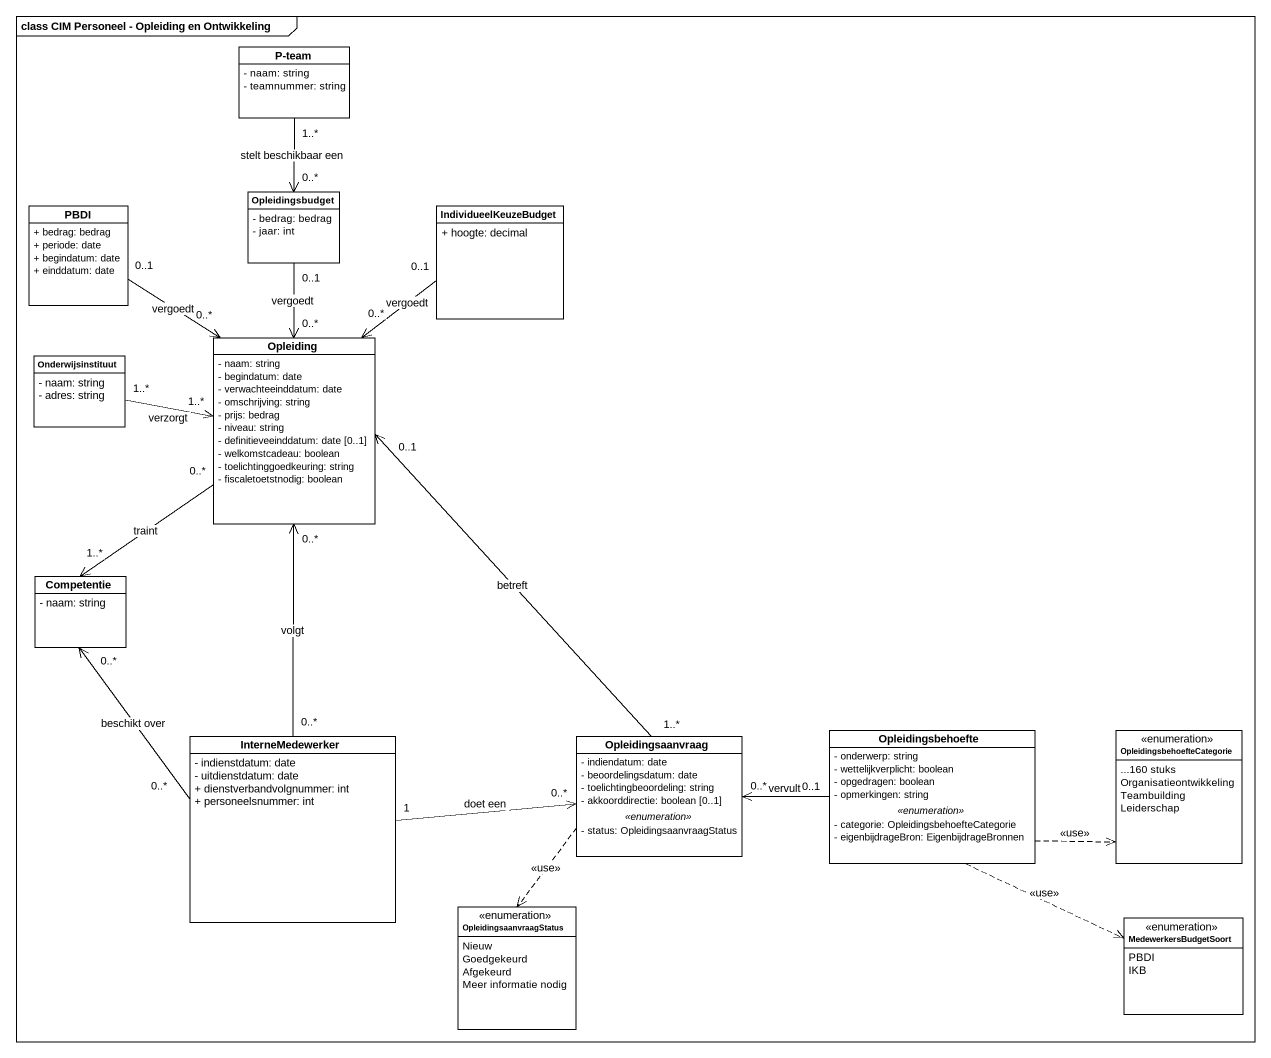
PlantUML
@startuml
mainframe class CIM Personeel - Opleiding en Ontwikkeling
hide circle
hide empty members
skinparam classAttributeIconSize 0
class "P-team" as P_team {
  - naam: string
  - teamnummer: string
}
class PBDI {
  + bedrag: bedrag
  + periode: date
  + begindatum: date
  + einddatum: date
}
class Opleidingsbudget {
  - bedrag: bedrag
  - jaar: int
}
class IndividueelKeuzeBudget {
  + hoogte: decimal
}
class Onderwijsinstituut {
  - naam: string
  - adres: string
}
class Opleiding {
  - naam: string
  - begindatum: date
  - verwachteeinddatum: date
  - omschrijving: string
  - prijs: bedrag
  - niveau: string
  - definitieveeinddatum: date [0..1]
  - welkomstcadeau: boolean
  - toelichtinggoedkeuring: string
  - fiscaletoetstnodig: boolean
}
class Competentie {
  - naam: string
}
class Opleidingsbehoefte {
  - onderwerp: string
  - wettelijkverplicht: boolean
  - opgedragen: boolean
  - opmerkingen: string
  .. <<enumeration>> ..
  - categorie: OpleidingsbehoefteCategorie
  - eigenbijdrageBron: EigenbijdrageBronnen
}
enum OpleidingsbehoefteCategorie {
  ~...160 stuks
  Organisatieontwikkeling
  Teambuilding
  Leiderschap
}
class InterneMedewerker {
  - indienstdatum: date
  - uitdienstdatum: date
  + dienstverbandvolgnummer: int
  + personeelsnummer: int
}
class Opleidingsaanvraag {
  - indiendatum: date
  - beoordelingsdatum: date
  - toelichtingbeoordeling: string
  - akkoorddirectie: boolean [0..1]
  .. <<enumeration>> ..
  - status: OpleidingsaanvraagStatus
}
enum OpleidingsaanvraagStatus {
  Nieuw
  Goedgekeurd
  Afgekeurd
  Meer informatie nodig
}
enum MedewerkersBudgetSoort {
  PBDI
  IKB
}
P_team "1..*" --> "0..*" Opleidingsbudget : stelt beschikbaar een
PBDI "0..1" --> "0..*" Opleiding : vergoedt
Opleidingsbudget "0..1" --> "0..*" Opleiding : vergoedt
IndividueelKeuzeBudget "0..1" --> "0..*" Opleiding : vergoedt
Onderwijsinstituut "1..*" -right-> "1..*" Opleiding : verzorgt
Competentie "1..*" <-up- "0..*" Opleiding : traint
Opleidingsbehoefte .right.> OpleidingsbehoefteCategorie : <<use>>
Opleidingsbehoefte "0..1" -left-> "0..*" Opleidingsaanvraag : vervult
Opleidingsbehoefte ..> MedewerkersBudgetSoort : <<use>>
InterneMedewerker "0..*" -up-> "0..*" Opleiding : volgt
InterneMedewerker "0..*" -up-> "0..*" Competentie : beschikt over
InterneMedewerker "1" -right-> "0..*" Opleidingsaanvraag : doet een
Opleidingsaanvraag "1..*" -up-> "0..1" Opleiding : betreft
Opleidingsaanvraag ..> OpleidingsaanvraagStatus : <<use>>
@enduml
